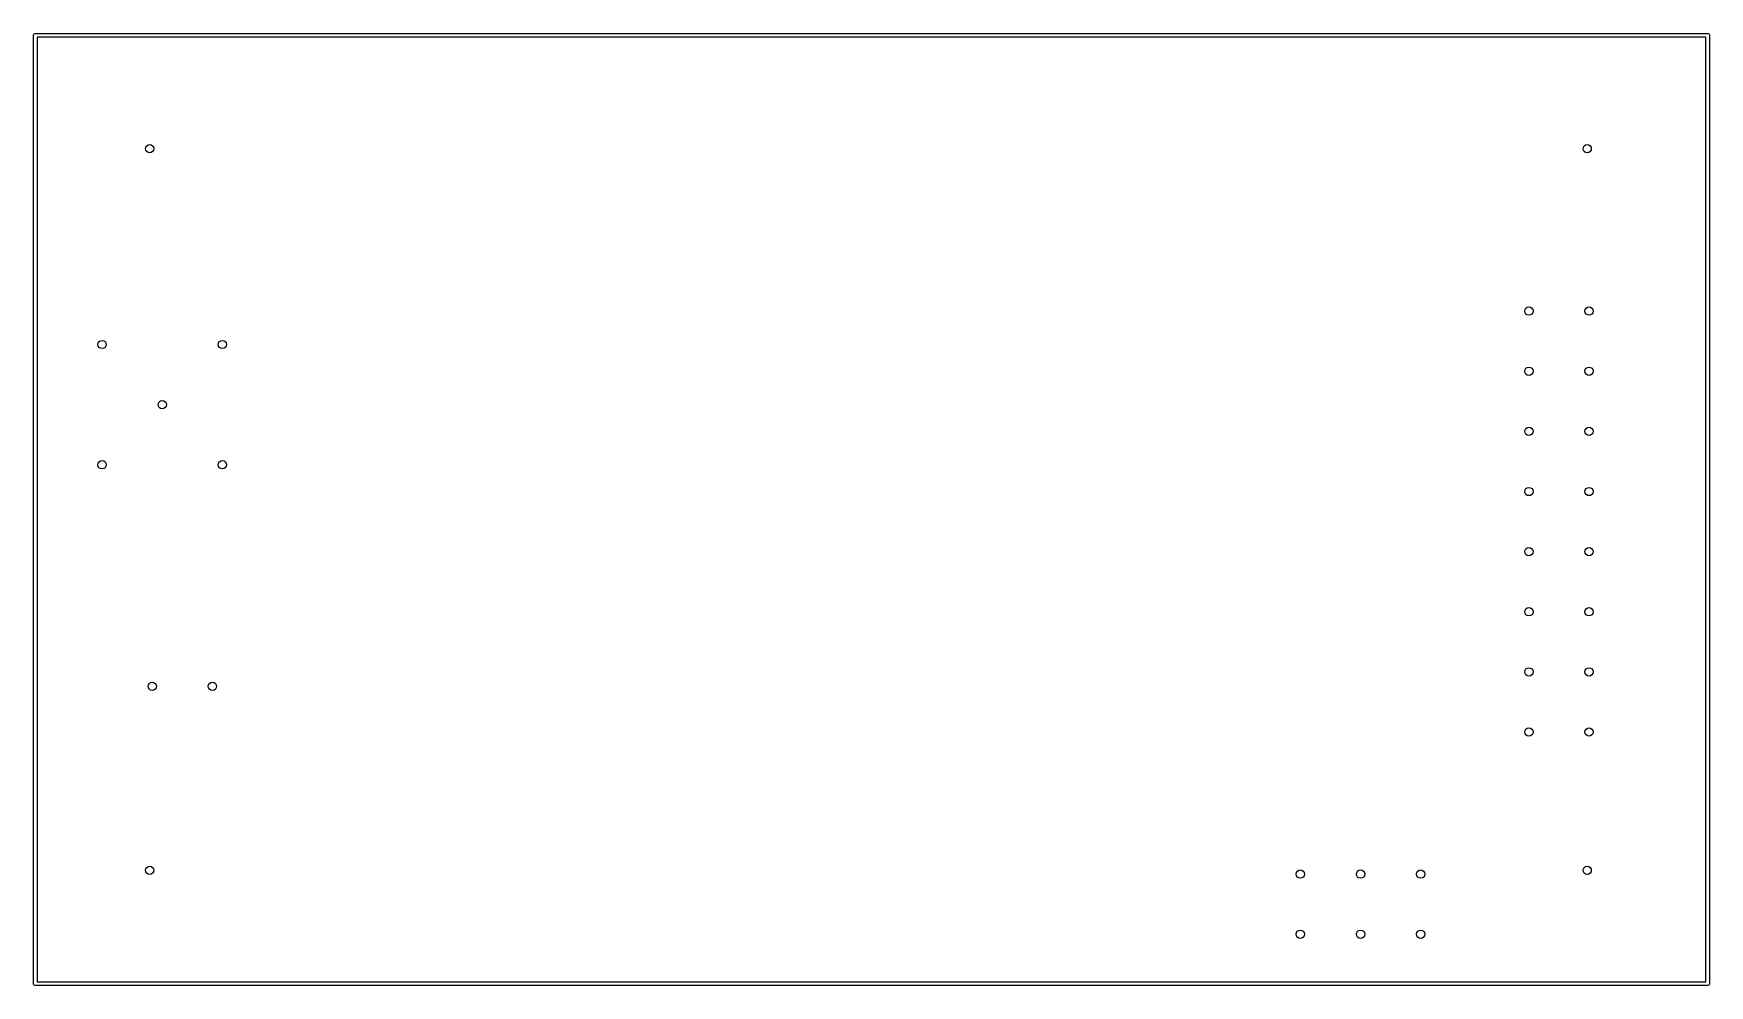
# Model space of a CAD drawing. Header units: inches. Extents: x 0.21 to 2.99, y 0.21 to 1.79.
import ezdxf

# ---------------------------------------------------------------- set-up
doc = ezdxf.new("R2010")
doc.units = ezdxf.units.IN
doc.header["$MEASUREMENT"] = 0
doc.layers.add('BLACK', color=250, linetype='CONTINUOUS')

msp = doc.modelspace()

# ---------------------------------------------------------------- linework, layer by layer
at = {"layer": 'BLACK', "linetype": 'CONTINUOUS'}
for p, q in [((0.2069, 1.7892), (0.2074, 1.7902)), ((0.2069, 1.7886), (0.2069, 1.7892)), ((0.2069, 0.2114), (0.2069, 1.7886)), ((0.2074, 1.7902), (0.2082, 1.791)), ((0.2082, 1.791), (0.2093, 1.7915)), ((0.2093, 1.7915), (0.2098, 1.7915)), ((0.2098, 1.7915), (2.9902, 1.7915)), ((0.2128, 1.7856), (0.2128, 0.2144)), ((2.9872, 1.7856), (0.2128, 1.7856)), ((2.9872, 0.2144), (2.9872, 1.7856)), ((2.9902, 1.7915), (2.9907, 1.7915)), ((2.9907, 1.7915), (2.9918, 1.791)), ((2.9918, 1.791), (2.9926, 1.7902)), ((2.9926, 1.7902), (2.9931, 1.7892)), ((2.9931, 1.7892), (2.9931, 1.7886)), ((2.9931, 1.7886), (2.9931, 0.2114)), ((0.2069, 0.2108), (0.2069, 0.2114)), ((0.2074, 0.2098), (0.2069, 0.2108)), ((0.2082, 0.209), (0.2074, 0.2098)), ((0.2093, 0.2085), (0.2082, 0.209)), ((0.2098, 0.2085), (0.2093, 0.2085)), ((2.9902, 0.2085), (0.2098, 0.2085)), ((0.2128, 0.2144), (2.9872, 0.2144)), ((2.9907, 0.2085), (2.9902, 0.2085)), ((2.9918, 0.209), (2.9907, 0.2085)), ((2.9926, 0.2098), (2.9918, 0.209)), ((2.9931, 0.2108), (2.9926, 0.2098)), ((2.9931, 0.2114), (2.9931, 0.2108))]:
    msp.add_line(p, q, dxfattribs=at)
at = {"layer": 'BLACK'}
for centre in [(0.4, 1.6), (0.4, 1.6), (2.7898, 1.6), (2.7898, 1.6), (2.6929, 1.3299), (2.6929, 1.3299), (2.7929, 1.3299), (2.7929, 1.3299), (0.3209, 1.2744), (0.3209, 1.2744), (0.5209, 1.2744), (0.5209, 1.2744), (2.6929, 1.2299), (2.6929, 1.2299), (2.7929, 1.2299), (2.7929, 1.2299), (0.4209, 1.1744), (0.4209, 1.1744), (2.6929, 1.1299), (2.6929, 1.1299), (2.7929, 1.1299), (2.7929, 1.1299), (0.3209, 1.0744), (0.3209, 1.0744), (0.5209, 1.0744), (0.5209, 1.0744), (2.6929, 1.0299), (2.6929, 1.0299), (2.7929, 1.0299), (2.7929, 1.0299), (2.6929, 0.9299), (2.6929, 0.9299), (2.7929, 0.9299), (2.7929, 0.9299), (2.6929, 0.8299), (2.6929, 0.8299), (2.7929, 0.8299), (2.7929, 0.8299), (2.6929, 0.7299), (2.6929, 0.7299), (2.7929, 0.7299), (2.7929, 0.7299), (0.4043, 0.7059), (0.4043, 0.7059), (0.5043, 0.7059), (0.5043, 0.7059), (2.6929, 0.6299), (2.6929, 0.6299), (2.7929, 0.6299), (2.7929, 0.6299), (0.4, 0.4), (0.4, 0.4), (2.313, 0.3937), (2.313, 0.3937), (2.413, 0.3937), (2.413, 0.3937), (2.513, 0.3937), (2.513, 0.3937), (2.7898, 0.4), (2.7898, 0.4), (2.313, 0.2937), (2.313, 0.2937), (2.413, 0.2937), (2.413, 0.2937), (2.513, 0.2937), (2.513, 0.2937)]:
    msp.add_circle(centre, 0.00689, dxfattribs=at)

doc.saveas('drawing.dxf')
